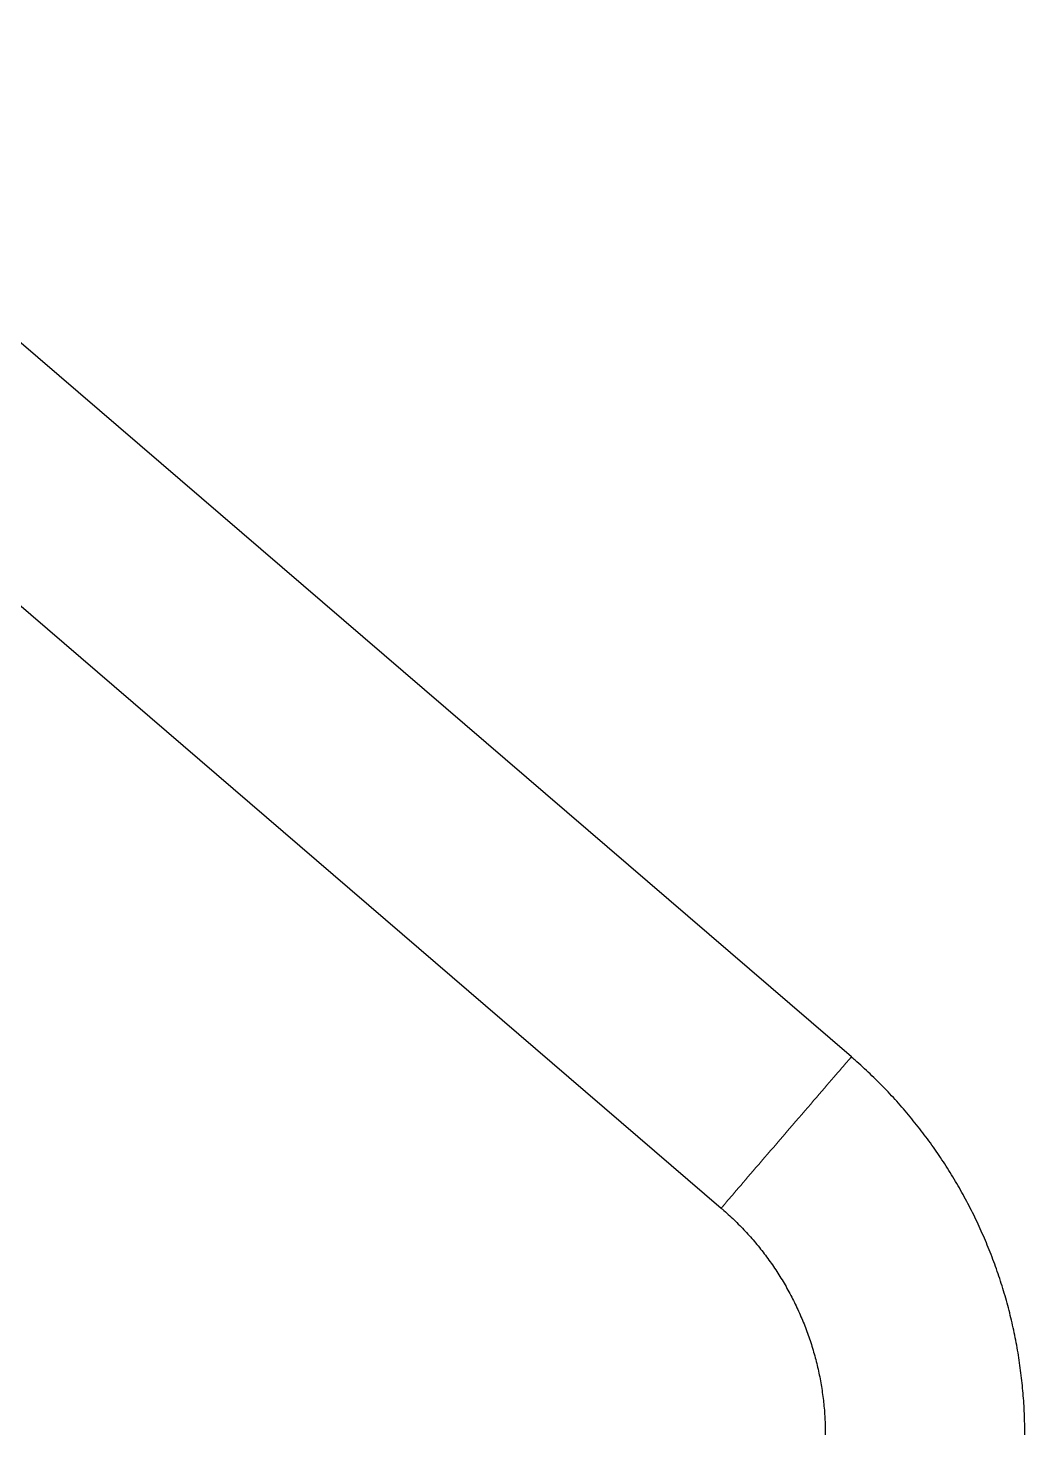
# Model space of a CAD drawing. Header units: millimetres. Extents: x 46649 to 61237, y -33954 to -18530.
# Drawn here: x 60157.7 to 60282.6, y -19358.9 to -19182.5 of the extents above; entities that cross this region are included whole.
import ezdxf

# ---------------------------------------------------------------- set-up
doc = ezdxf.new("R2010")
doc.units = ezdxf.units.MM
doc.layers.add('ed-1', color=6, linetype='Continuous', lineweight=5)
doc.layers.add('eo-3', color=2, linetype='Continuous', lineweight=25)

# ---------------------------------------------------------------- blocks, each defined once
blk = doc.blocks.new('GX 2470-H 25 300mm Panel Tap - Front')
at = {"layer": 'ed-1'}
blk.add_lwpolyline([(49.42, 104.1), (49.42, 104.1), (49.44, 104.12), (49.47, 104.17), (49.53, 104.23), (49.6, 104.32), (49.7, 104.43), (49.81, 104.56), (49.94, 104.71), (50.09, 104.89), (50.25, 105.08), (50.44, 105.29), (50.64, 105.52), (50.85, 105.77), (51.08, 106.04), (51.33, 106.33), (51.59, 106.63), (51.86, 106.95), (52.15, 107.29), (52.45, 107.64), (52.77, 108), (53.09, 108.38), (53.42, 108.77), (53.77, 109.17), (54.12, 109.58), (54.48, 110), (54.85, 110.43), (55.22, 110.86), (55.6, 111.31), (55.99, 111.75), (56.38, 112.2), (56.77, 112.66), (57.16, 113.12), (57.55, 113.57), (57.95, 114.03), (58.34, 114.49), (58.73, 114.94), (59.12, 115.4), (59.5, 115.84), (59.88, 116.28), (60.26, 116.72), (60.63, 117.15), (60.99, 117.57), (61.34, 117.98), (61.69, 118.38), (62.02, 118.77), (62.35, 119.14), (62.66, 119.51), (62.96, 119.86), (63.25, 120.19), (63.53, 120.51), (63.79, 120.82), (64.03, 121.1), (64.27, 121.37), (64.48, 121.63), (64.68, 121.86), (64.87, 122.07), (65.03, 122.26), (65.18, 122.44), (65.31, 122.59), (65.43, 122.72), (65.52, 122.83), (65.6, 122.92), (65.66, 122.98), (65.69, 123.03), (65.71, 123.05), (65.72, 123.05)], dxfattribs=at)
at = {"layer": 'eo-3'}
for p, q in [((65.72, 123.05), (-84.28, 252.05)), ((-100.58, 233.1), (49.42, 104.1))]:
    blk.add_line(p, q, dxfattribs=at)
for points, knots in [([(87.46, 75.67), (87.46, 75.92), (87.46, 76.59), (87.43, 77.7), (87.38, 78.97), (87.3, 80.25), (87.19, 81.52), (87.06, 82.79), (86.9, 84.06), (86.72, 85.33), (86.51, 86.59), (86.27, 87.84), (86.01, 89.1), (85.72, 90.34), (85.41, 91.58), (85.07, 92.81), (84.71, 94.04), (84.32, 95.26), (83.9, 96.47), (83.47, 97.67), (83, 98.86), (82.52, 100.04), (82.01, 101.21), (81.47, 102.38), (80.92, 103.53), (80.33, 104.66), (79.73, 105.79), (79.1, 106.9), (78.45, 108.01), (77.78, 109.09), (77.08, 110.17), (76.37, 111.22), (75.63, 112.27), (74.87, 113.3), (74.09, 114.31), (73.29, 115.31), (72.47, 116.29), (71.63, 117.25), (70.77, 118.2), (69.89, 119.12), (68.99, 120.03), (68.07, 120.92), (67.14, 121.8), (66.35, 122.5), (65.87, 122.92), (65.72, 123.05)], [0, 0, 0, 0, 0.013985, 0.037753, 0.061522, 0.08529, 0.109059, 0.132827, 0.156596, 0.180364, 0.204133, 0.227902, 0.25167, 0.275439, 0.299207, 0.322976, 0.346744, 0.370513, 0.394281, 0.41805, 0.441818, 0.465587, 0.489355, 0.513124, 0.536892, 0.560661, 0.584429, 0.608198, 0.631966, 0.655735, 0.679503, 0.703272, 0.72704, 0.750809, 0.774577, 0.798346, 0.822114, 0.845883, 0.869651, 0.89342, 0.917188, 0.940957, 0.964725, 0.988494, 1, 1, 1, 1]), ([(49.42, 104.1), (49.53, 104), (49.89, 103.68), (50.49, 103.14), (51.21, 102.46), (51.91, 101.75), (52.59, 101.03), (53.25, 100.3), (53.89, 99.54), (54.51, 98.77), (55.11, 97.98), (55.69, 97.18), (56.24, 96.36), (56.78, 95.52), (57.29, 94.68), (57.78, 93.82), (58.25, 92.94), (58.7, 92.06), (59.12, 91.16), (59.51, 90.26), (59.89, 89.34), (60.24, 88.41), (60.56, 87.48), (60.86, 86.53), (61.13, 85.58), (61.38, 84.62), (61.61, 83.66), (61.8, 82.69), (61.98, 81.71), (62.12, 80.73), (62.25, 79.75), (62.34, 78.76), (62.41, 77.78), (62.45, 76.8), (62.46, 76.1), (62.46, 75.73), (62.46, 75.67)], [0, 0, 0, 0, 0.013985, 0.04467, 0.075355, 0.106041, 0.136726, 0.167411, 0.198097, 0.228782, 0.259468, 0.290153, 0.320838, 0.351524, 0.382209, 0.412894, 0.44358, 0.474265, 0.50495, 0.535636, 0.566321, 0.597006, 0.627692, 0.658377, 0.689062, 0.719748, 0.750433, 0.781118, 0.811804, 0.842489, 0.873175, 0.90386, 0.934545, 0.965231, 0.994301, 1, 1, 1, 1])]:
    blk.add_open_spline(points, degree=3, knots=knots, dxfattribs=at)

msp = doc.modelspace()

# ---------------------------------------------------------------- block references
at = {"layer": 'eo-3'}
msp.add_blockref('GX 2470-H 25 300mm Panel Tap - Front', (60195.149452, -19434.60158), dxfattribs=at)

doc.saveas('drawing.dxf')
